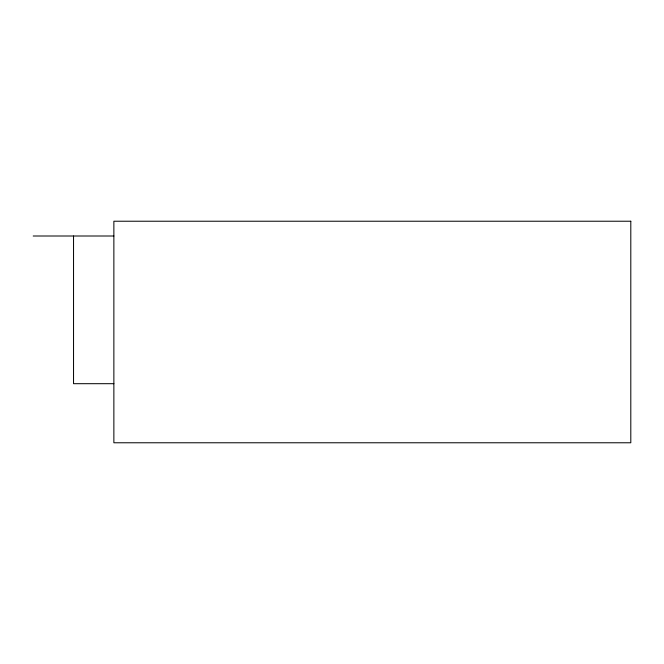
<?xml version="1.0" encoding="UTF-8"?>
<svg xmlns="http://www.w3.org/2000/svg" width="664" height="664" viewBox="0 0 664 664"><rect width="100%" height="100%" fill="white"/><g stroke="black" fill="none" stroke-linecap="round" stroke-linejoin="round"><path stroke-width="1" d="M33.2 236.002L113.868 236.002M113.868 383.692L73.538 383.692L73.538 236.002M630.8 221.228L113.868 221.228L113.868 442.772L630.8 442.772L630.8 221.228"/></g></svg>
